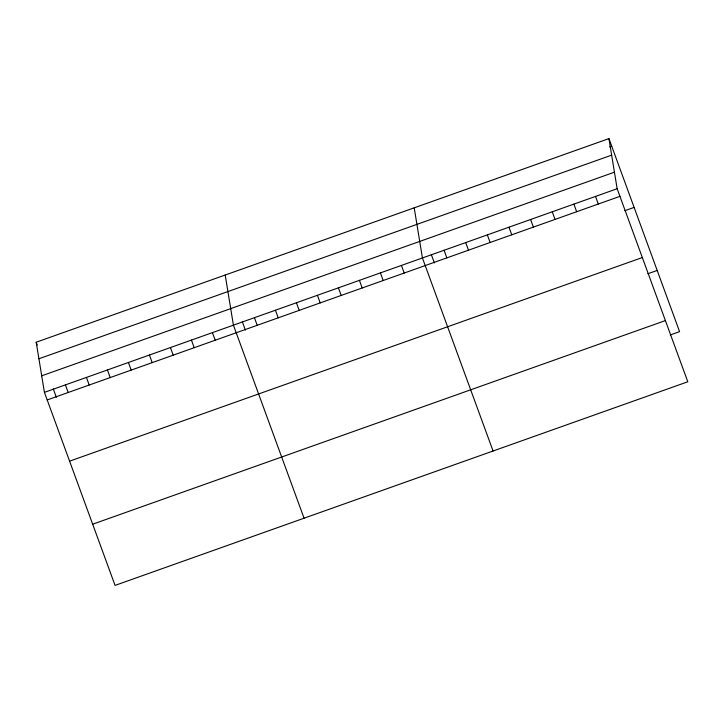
<?xml version="1.0" encoding="UTF-8"?>
<svg xmlns="http://www.w3.org/2000/svg" width="724" height="724" viewBox="0 0 724 724"><rect width="100%" height="100%" fill="white"/><g stroke="black" fill="none" stroke-linecap="round" stroke-linejoin="round"><path stroke-width="1.09" d="M608.938 138.601L617.156 188.729L687.8 381.774L115.062 585.399L44.417 392.363L36.2 342.226L608.938 138.601L679.583 331.637L670.315 334.931M609.662 146.936L611.726 146.203M38.915 358.769L611.653 155.144M41.702 375.819L614.45 172.185M44.417 392.363L617.156 188.729M47.196 399.965L619.943 196.34M624.848 210.693L634.115 207.399M69.595 461.161L642.333 257.536M647.917 273.744L657.193 270.441M92.663 524.212L665.41 320.578M595.517 196.421L598.305 204.032M573.879 204.114L576.666 211.725M552.249 211.806L555.027 219.417M530.611 219.499L533.389 227.11M508.972 227.2L511.759 234.802M487.333 234.893L490.121 242.495M465.695 242.585L468.482 250.187M444.065 250.278L446.844 257.88M431.278 254.477L434.364 262.912M493.071 451.007L422.427 257.97L414.209 207.833M401.422 265.437L404.209 273.038M380.426 272.903L383.204 280.505M359.421 280.369L362.208 287.971M338.425 287.835L341.203 295.437M317.42 295.302L320.207 302.904M296.424 302.768L299.202 310.37M275.419 310.234L278.206 317.836M254.423 317.7L257.201 325.302M242.278 321.673L245.364 330.108M304.062 518.203L233.418 325.167L225.2 275.029M212.422 332.633L215.2 340.235M191.417 340.099L194.204 347.701M170.421 347.565L173.199 355.167M149.416 355.031L152.203 362.634M128.419 362.498L131.198 370.1M107.414 369.964L110.202 377.566M86.418 377.43L89.197 385.032M65.413 384.897L68.201 392.498M36.2 342.226L37.241 345.077M53.268 388.869L56.354 397.313"/></g></svg>
